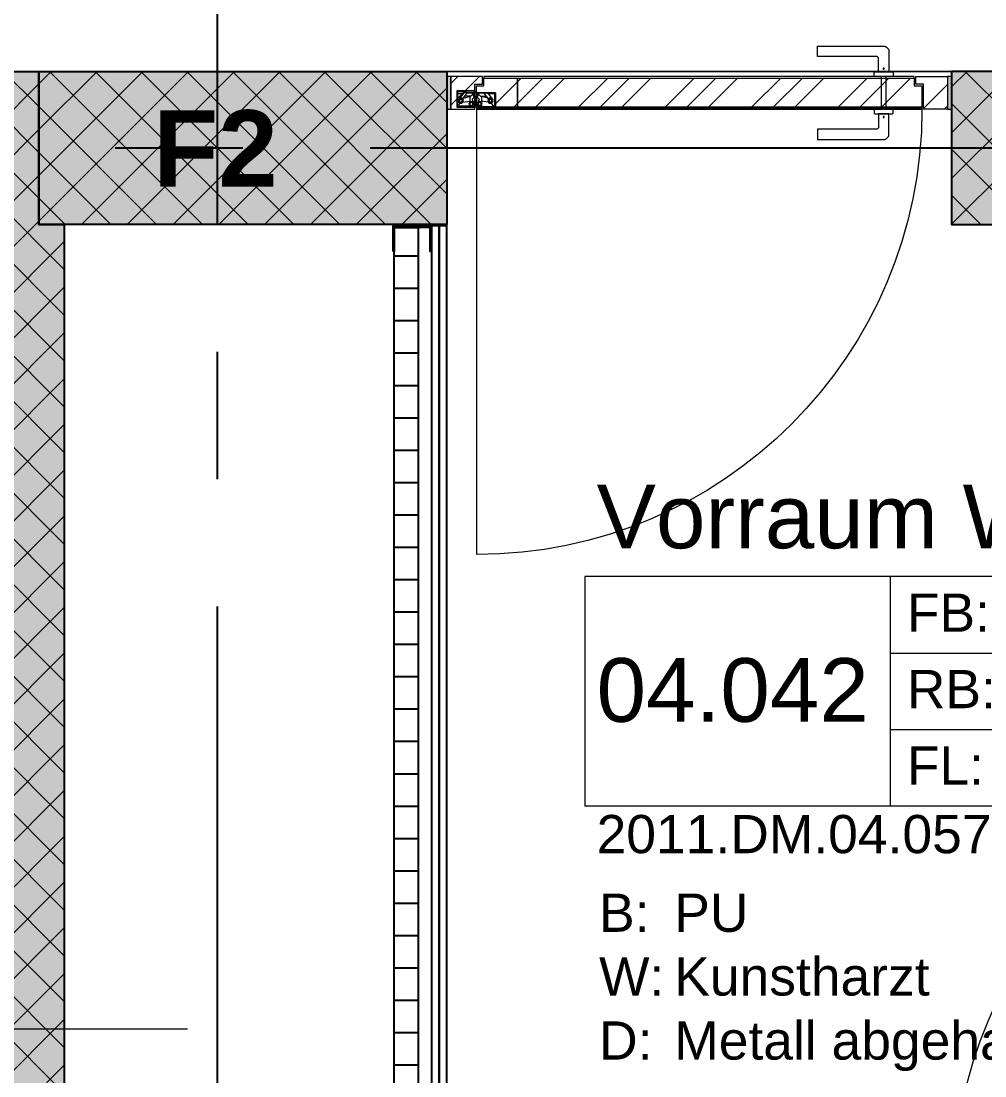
# Model space of a CAD drawing. Header units: millimetres. Extents: x -5 to 111, y -3 to 86.
# Drawn here: x 14.715 to 16.606, y 42.079 to 44.149 of the extents above; entities that cross this region are included whole.
import ezdxf

# ---------------------------------------------------------------- set-up
doc = ezdxf.new("R2010")
doc.units = ezdxf.units.MM
doc.linetypes.add('MITTE', pattern=[2, 1.25, -0.25, 0.25, -0.25])
doc.layers.add('A1------H-', color=8, linetype='Continuous')
for name, color, linetype, lineweight in [('A1E00---E-', 3, 'MITTE', 25), ('A1E00---T-', 3, 'Continuous', 25), ('A1E6----E-', 3, 'Continuous', 25), ('A1E6----H-', 5, 'Continuous', 18), ('A1M11---E-', 3, 'Continuous', 25), ('A1M11---H-', 5, 'Continuous', 25), ('A1M16---E-', 5, 'Continuous', 18), ('A1Z21---E-', 210, 'Continuous', 18), ('A1Z29---T-', 5, 'Continuous', 18)]:
    doc.layers.add(name, color=color, linetype=linetype, lineweight=lineweight)
doc.styles.add('ARIAL', font='ARIAL.TTF')
doc.styles.add('ARIALFETT', font='ARIALBD.TTF')
pattern_1 = [(45, (0, 0), (-0.084853, 0.084853), []), (45, (-0.02121, 0.02121), (-0.084853, 0.084853), []), (45, (-0.04243, 0.04243), (-0.084853, 0.084853), [])]

# ---------------------------------------------------------------- blocks, each defined once
blk = doc.blocks.new('B_rot_re Holz')
at = {"layer": 'A1M16---E-', "linetype": 'Continuous', "lineweight": 0}
for points in [[(0.3752, 0.495), (0.4392, 0.495), (0.4392, 0.487), (0.3752, 0.487)], [(0.3752, -0.487), (0.4392, -0.487), (0.4392, -0.495), (0.3752, -0.495)]]:
    blk.add_hatch(color=256, dxfattribs=at).paths.add_polyline_path(points)
at = {"layer": 'A1M16---E-', "linetype": 'Continuous', "lineweight": 5}
h = blk.add_hatch(dxfattribs=at)
h.set_pattern_fill('HARTHOLZ', color=256, style=0, pattern_type=2)
h.set_pattern_definition(pattern_1)
h.paths.add_polyline_path([(0.4392, 0.425), (0.4392, 0.487), (0.3752, 0.487), (0.3752, 0.44), (0.4243, 0.44), (0.4243, 0.425)])
h = blk.add_hatch(dxfattribs=at)
h.set_pattern_fill('HARTHOLZ', color=256, style=0, pattern_type=2)
h.set_pattern_definition(pattern_1)
h.paths.add_polyline_path([(0.3792, -0.3565), (0.4362, -0.3565), (0.4362, 0.422), (0.4213, 0.422), (0.4213, 0.437), (0.3792, 0.437)])
h = blk.add_hatch(dxfattribs=at)
h.set_pattern_fill('HARTHOLZ', color=256, style=0, pattern_type=2)
h.set_pattern_definition(pattern_1)
h.paths.add_polyline_path([(0.4362, -0.3565), (0.3792, -0.3565), (0.3792, -0.4365), (0.4213, -0.4365), (0.4213, -0.422), (0.4362, -0.422)])
h = blk.add_hatch(dxfattribs=at)
h.set_pattern_fill('HARTHOLZ', color=256, style=0, pattern_type=2)
h.set_pattern_definition(pattern_1)
h.paths.add_polyline_path([(0.4392, -0.425), (0.4392, -0.487), (0.3752, -0.487), (0.3752, -0.44), (0.4243, -0.44), (0.4243, -0.425)])
for p, q in [((0.3792, -0.4254), (0.3792, -0.4003)), ((0.4064, -0.3995), (0.3801, -0.3995)), ((0.3806, -0.4103), (0.3814, -0.4021)), ((0.3806, -0.4231), (0.3806, -0.4103)), ((0.3811, -0.404), (0.3872, -0.4075)), ((0.3831, -0.4007), (0.4042, -0.4007)), ((0.3889, -0.4132), (0.3909, -0.4265)), ((0.3965, -0.4136), (0.4006, -0.4285)), ((0.4059, -0.4142), (0.4059, -0.4022)), ((0.4059, -0.4032), (0.4059, -0.415)), ((0.4073, -0.4003), (0.4073, -0.415)), ((0.3792, -0.4251), (0.3792, -0.4365)), ((0.3799, -0.4254), (0.3792, -0.4254)), ((0.3806, -0.4231), (0.3799, -0.4254)), ((0.4059, -0.415), (0.4073, -0.415)), ((0.3752, -0.4365), (-0.4987, -0.4365)), ((0.3989, -0.4365), (0.3792, -0.4365)), ((0.3989, -0.44), (0.3792, -0.44)), ((0.3792, -0.4415), (0.3792, -0.44)), ((0.38, -0.4415), (0.3792, -0.4415)), ((0.3792, -0.4415), (0.3792, -0.474)), ((0.3808, -0.4445), (0.38, -0.4415)), ((0.3808, -0.4445), (0.3808, -0.461)), ((0.3889, -0.4633), (0.3909, -0.45)), ((0.3965, -0.4629), (0.4006, -0.448)), ((0.4113, -0.44), (0.4085, -0.44)), ((0.4113, -0.4646), (0.4113, -0.44)), ((0.4103, -0.475), (0.3803, -0.475)), ((0.3808, -0.461), (0.3817, -0.4717)), ((0.382, -0.472), (0.3869, -0.4692)), ((0.3837, -0.4735), (0.4078, -0.4735)), ((0.4057, -0.4735), (0.4057, -0.4629)), ((0.4098, -0.4646), (0.4098, -0.4715)), ((0.4098, -0.4646), (0.4113, -0.4646)), ((0.4113, -0.474), (0.4113, -0.4646))]:
    blk.add_line(p, q, dxfattribs=at)
for points in [[(0.3752, 0.495), (0.4392, 0.495), (0.4392, 0.487), (0.3752, 0.487)], [(0.4392, 0.425), (0.4392, 0.487), (0.3752, 0.487), (0.3752, 0.44), (0.4243, 0.44), (0.4243, 0.425)], [(0.3752, 0.437), (0.3772, 0.437), (0.3772, -0.4365), (0.3752, -0.4365)], [(0.3772, 0.437), (0.3792, 0.437), (0.3792, -0.4365), (0.3772, -0.4365)], [(0.3792, -0.3565), (0.4362, -0.3565), (0.4362, 0.422), (0.4213, 0.422), (0.4213, 0.437), (0.3792, 0.437)], [(0.4362, 0.422), (0.4392, 0.422), (0.4392, -0.422), (0.4362, -0.422)], [(0.3752, 0.367), (0.4392, 0.367), (0.4392, 0.357), (0.3752, 0.357)], [(0.4362, -0.3565), (0.3792, -0.3565), (0.3792, -0.4365), (0.4213, -0.4365), (0.4213, -0.422), (0.4362, -0.422)], [(0.3792, -0.3995), (0.4073, -0.3995), (0.4073, -0.4365), (0.3792, -0.4365)], [(0.4392, -0.425), (0.4392, -0.487), (0.3752, -0.487), (0.3752, -0.44), (0.4243, -0.44), (0.4243, -0.425)], [(0.3792, -0.44), (0.4113, -0.44), (0.4113, -0.475), (0.3792, -0.475)], [(0.3752, -0.487), (0.4392, -0.487), (0.4392, -0.495), (0.3752, -0.495)]]:
    blk.add_lwpolyline(points, close=True, dxfattribs=at)
at = {"layer": 'A1M16---E-', "linetype": 'Continuous', "lineweight": 5, "flags": 128}
for points in [[(0.3752, 0.3805), (0.3752, 0.3435), (0.3678, 0.3435, -0.414214), (0.3658, 0.3455), (0.3658, 0.3785, -0.414214), (0.3678, 0.3805)], [(0.4392, 0.3805), (0.4392, 0.3435), (0.4467, 0.3435, 0.414214), (0.4487, 0.3455), (0.4487, 0.3785, 0.414214), (0.4467, 0.3805)], [(0.3157, 0.362, -0.414214), (0.3257, 0.372), (0.3658, 0.372), (0.3658, 0.352), (0.3407, 0.352, 0.414214), (0.3357, 0.347), (0.3357, 0.232), (0.3157, 0.232)], [(0.4988, 0.362, 0.414214), (0.4888, 0.372), (0.4487, 0.372), (0.4487, 0.352), (0.4738, 0.352, -0.414214), (0.4788, 0.347), (0.4788, 0.232), (0.4988, 0.232)], [(0.4073, -0.4142), (0.4073, -0.4003), (0.4073, -0.4, 0.414214), (0.4067, -0.3995), (0.4064, -0.3995), (0.3801, -0.3995), (0.3798, -0.3995, 0.414214), (0.3792, -0.4), (0.3792, -0.4003), (0.3792, -0.4254), (0.3799, -0.4254), (0.3806, -0.4231), (0.3806, -0.4103), (0.3814, -0.4021), (0.3814, -0.4016, -0.385599), (0.3824, -0.4007), (0.3831, -0.4007), (0.4042, -0.4007), (0.4049, -0.4007, -0.414214), (0.4059, -0.4017), (0.4059, -0.4022), (0.4059, -0.4142)], [(0.4113, -0.456), (0.4113, -0.474), (0.4113, -0.4745, -0.414214), (0.4107, -0.475), (0.4103, -0.475), (0.3803, -0.475), (0.3798, -0.475, -0.414214), (0.3792, -0.4745), (0.3792, -0.474), (0.3792, -0.4415), (0.38, -0.4415), (0.3808, -0.4445), (0.3808, -0.461), (0.3817, -0.4717), (0.3818, -0.4726, 0.388896), (0.3828, -0.4735), (0.3837, -0.4735), (0.4078, -0.4735), (0.4087, -0.4735, 0.414214), (0.4098, -0.4725), (0.4098, -0.4715), (0.4098, -0.456)]]:
    blk.add_lwpolyline(points, format="xyb", close=True, dxfattribs=at)
at = {"layer": 'A1M16---E-', "linetype": 'Continuous', "lineweight": 5}
for points in [[(0.4073, -0.4347), (0.4073, -0.4149), (0.3955, -0.4057)], [(0.3955, -0.4128), (0.4073, -0.422), (0.4073, -0.4347), (0.4006, -0.4285), (0.4006, -0.4168)], [(0.3991, -0.4357), (0.395, -0.4316), (0.3876, -0.4343)], [(0.4006, -0.4285), (0.3986, -0.4265), (0.388, -0.4265)], [(0.3991, -0.4408), (0.395, -0.4449), (0.3874, -0.4427)], [(0.4006, -0.448), (0.3986, -0.45), (0.3887, -0.45)], [(0.4072, -0.4419), (0.4072, -0.4617), (0.3955, -0.4708)], [(0.3955, -0.4637), (0.4072, -0.4546), (0.4072, -0.4419), (0.4006, -0.448), (0.4006, -0.4597)]]:
    blk.add_lwpolyline(points, dxfattribs=at)
for centre, radius in [((0.3598, 0.362), 0.001), ((0.4547, 0.362), 0.001), ((0.3919, -0.4092), 0.00503), ((0.3919, -0.4092), 0.00287), ((0.3853, -0.4303), 0.00462), ((0.3853, -0.4303), 0.00287), ((0.4037, -0.4382), 0.00503), ((0.3853, -0.4468), 0.00462), ((0.3853, -0.4468), 0.00287), ((0.4037, -0.4382), 0.00287), ((0.3919, -0.4673), 0.00503), ((0.3919, -0.4673), 0.00287)]:
    blk.add_circle(centre, radius, dxfattribs=at)
blk.add_arc((0.3752, -0.437), 0.874, 90, 179.9672, dxfattribs=at)
blk = doc.blocks.new('bbl-raumstempel')
for points in [[(0, 0), (0, -0.45), (1.2, -0.45), (1.2, 0), (0, 0)], [(0.6, -0.45), (0.6, 0)], [(0.6, -0.15), (1.2, -0.15)], [(0.6, -0.3), (1.2, -0.3)], [(1.2, -0.3), (1.2, -0.45)]]:
    blk.add_lwpolyline(points)
at = {"style": 'ARIAL'}
for s, p in [('FB:', (0.6318, -0.1083)), ('RB:', (0.6318, -0.2583)), ('FL:', (0.6318, -0.4083)), ('B:', (0.0282, -0.6971)), ('W:', (0.0282, -0.8221)), ('D:', (0.0282, -0.9478))]:
    blk.add_text(s, height=0.075, dxfattribs=at).set_placement(p)
for tag, p, height in [('RAUMBEZ', (0.0233, 0.0555), 0.125), ('FB', (0.8201, -0.1083), 0.075), ('RNR1', (0.0233, -0.285), 0.125), ('RB', (0.8201, -0.2583), 0.075), ('FLAECHE', (0.8201, -0.4083), 0.075), ('RNR2', (0.0233, -0.5428), 0.075), ('B', (0.1756, -0.6971), 0.075), ('W', (0.1756, -0.8221), 0.075), ('D', (0.1756, -0.9478), 0.075)]:
    blk.add_attdef(tag, p, '', height=height, dxfattribs=at)
blk = doc.blocks.new('2011.DM.04.057N', base_point=(15.55, 41.8197))
at = {"layer": 'A1Z21---E-'}
blk.add_lwpolyline([(15.55, 41.8197), (15.55, 41.865), (15.55, 44.05), (16.54, 44.05), (16.54, 43.75), (17.525, 43.75), (17.525, 42.05), (17.475, 42.05), (17.475, 41.8197)], close=True, dxfattribs=at)
at = {"layer": 'A1Z21---E-', "style": 'ARIAL', "flags": 1}
blk.add_attdef('C_NUMBER', (15.55, 41.8197), '', height=10, dxfattribs=at)
blk = doc.blocks.new('2011.DM.04.059F', base_point=(15.44725, 41.868))
at = {"layer": 'A1Z21---E-'}
blk.add_lwpolyline([(15.44725, 41.868), (15.44725, 41.865), (14.8, 41.865), (14.8, 43.75), (15.44725, 43.75), (15.44725, 43.744)], close=True, dxfattribs=at)
at = {"layer": 'A1Z21---E-', "style": 'ARIAL', "flags": 1}
blk.add_attdef('C_NUMBER', (15.44725, 41.868), '', height=10, dxfattribs=at)
blk = doc.blocks.new('2011.DM.04.061H', base_point=(10.905, 44.05))
at = {"layer": 'A1Z21---E-'}
blk.add_lwpolyline([(22.35, 44.05), (14.55, 44.05), (14.55, 42.495), (12.5866, 42.495), (12.5866, 43.75), (12.75, 43.75), (12.75, 44.05), (10.905, 44.05)], dxfattribs=at)
at = {"layer": 'A1Z21---E-', "style": 'ARIAL', "flags": 1}
blk.add_attdef('C_NUMBER', (10.905, 44.05), '', height=10, dxfattribs=at)

msp = doc.modelspace()

# ---------------------------------------------------------------- hatches: boundary and pattern name
at = {"layer": 'A1------H-'}
for points in [[(14.75, 43.75), (14.8, 43.75), (14.8, 38.375), (14.875, 38.375), (14.875, 37.925), (14.8, 37.925), (14.55, 37.925), (14.55, 44.05), (14.75, 44.05)], [(15.2594, 43.75), (14.7967, 43.75), (14.75, 43.75), (14.75, 44.05), (15.2594, 44.05), (15.3447, 44.05), (15.55, 44.05), (15.55, 43.75), (15.3447, 43.75)], [(17.8173, 43.75), (19.84, 43.75), (19.84, 44.05), (17.8173, 44.05), (17.3325, 44.05), (16.54, 44.05), (16.54, 43.75), (17.3325, 43.75)]]:
    msp.add_hatch(color=256, dxfattribs=at).paths.add_polyline_path(points)
at = {"layer": 'A1E6----H-'}
h = msp.add_hatch(dxfattribs=at)
h.set_pattern_fill('ANSI37', color=256, scale=0.02, style=0)
h.paths.add_polyline_path([(14.75, 43.75), (14.8, 43.75), (14.8, 38.375), (14.875, 38.375), (14.875, 37.925), (14.8, 37.925), (14.55, 37.925), (14.55, 44.05), (14.75, 44.05)])
h = msp.add_hatch(dxfattribs=at)
h.set_pattern_fill('ANSI37', color=256, scale=0.02, style=0)
h.paths.add_polyline_path([(15.2594, 43.75), (14.7967, 43.75), (14.75, 43.75), (14.75, 44.05), (15.2594, 44.05), (15.3447, 44.05), (15.55, 44.05), (15.55, 43.75), (15.3447, 43.75)])
h = msp.add_hatch(dxfattribs=at)
h.set_pattern_fill('ANSI37', color=256, scale=0.02, style=0)
h.paths.add_polyline_path([(17.8173, 43.75), (19.84, 43.75), (19.84, 44.05), (17.8173, 44.05), (17.3325, 44.05), (16.54, 44.05), (16.54, 43.75), (17.3325, 43.75)])
at = {"layer": 'A1M11---H-'}
h = msp.add_hatch(dxfattribs=at)
h.set_pattern_fill('ANSI31', color=256, scale=0.02, angle=315, style=0)
h.paths.add_polyline_path([(15.4472, 41.868), (15.4472, 43.744), (15.4942, 43.744), (15.4942, 41.868)])

# ---------------------------------------------------------------- linework, layer by layer
at = {"layer": 'A1E00---E-'}
for p, q in [((15.1, 79), (15.1, 14.9776)), ((1.4, 43.9), (89.8, 43.9))]:
    msp.add_line(p, q, dxfattribs=at)
at = {"layer": 'A1E6----E-', "flags": 128}
for points in [[(14.8, 43.75), (14.8, 38.375), (14.875, 38.375), (14.875, 37.925), (14.8, 37.925), (14.55, 37.925), (14.55, 44.05), (14.75, 44.05), (14.75, 43.75)], [(14.7967, 43.75), (14.75, 43.75), (14.75, 44.05), (15.2594, 44.05), (15.3447, 44.05), (15.55, 44.05), (15.55, 43.75), (15.3447, 43.75), (15.2594, 43.75)], [(19.84, 43.75), (19.84, 44.05), (17.8173, 44.05), (17.3325, 44.05), (16.54, 44.05), (16.54, 43.75), (17.3325, 43.75), (17.8173, 43.75)]]:
    msp.add_lwpolyline(points, close=True, dxfattribs=at)
at = {"layer": 'A1M11---E-'}
for points in [[(15.445, 43.697), (15.445, 43.747), (15.52, 43.747), (15.52, 43.697), (15.5177, 43.697), (15.5177, 43.744), (15.4472, 43.744), (15.4472, 43.697)], [(15.4472, 43.744), (15.4942, 43.744), (15.4942, 41.868), (15.4472, 41.868)], [(15.535, 41.865), (15.535, 43.747), (15.52, 43.747), (15.52, 41.865)], [(15.55, 41.865), (15.55, 43.747), (15.535, 43.747), (15.535, 41.865)]]:
    msp.add_lwpolyline(points, close=True, dxfattribs=at)
at = {"layer": 'A1Z29---T-'}
msp.add_line((14.3827, 42.1715), (15.0414, 42.1715), dxfattribs=at)

# ---------------------------------------------------------------- block references
at = {"layer": 'A1M16---E-', "xscale": -1}
for p, rotation in [((16.045, 43.6008), 270), ((16.98, 42.2218), 90)]:
    msp.add_blockref('B_rot_re Holz', p, dxfattribs=dict(at, rotation=rotation))
at = {"layer": 'A1Z21---E-'}
for name, p in [('2011.DM.04.061H', (10.905, 44.05)), ('2011.DM.04.057N', (15.55, 41.8197)), ('2011.DM.04.059F', (15.4472, 41.868))]:
    msp.add_blockref(name, p, dxfattribs=at)
at = {"layer": 'A1Z29---T-'}
msp.add_blockref('bbl-raumstempel', (15.8206, 43.0588), dxfattribs=at).add_auto_attribs({'FLAECHE': '4.1', 'RAUMBEZ': 'Vorraum WC', 'RNR1': '04.042', 'RNR2': '2011.DM.04.057N', 'B': 'PU', 'W': 'Kunstharzt', 'D': 'Metall abgehaengt'})

# ---------------------------------------------------------------- texts
at = {"layer": 'A1E00---T-', "style": 'ARIALFETT'}
msp.add_text('F2', height=0.15, dxfattribs=at).set_placement((14.974, 43.8239))

doc.saveas('drawing.dxf')
